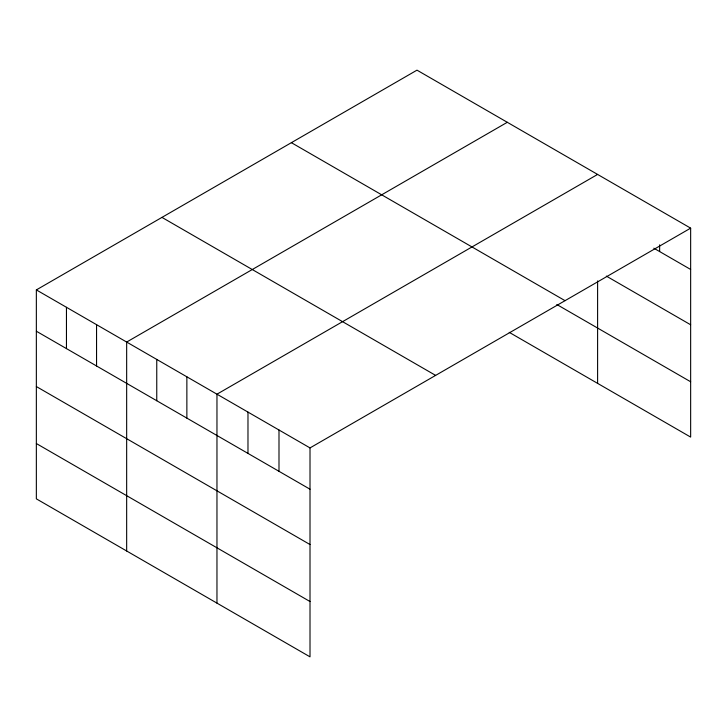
<?xml version="1.0" encoding="UTF-8"?>
<svg xmlns="http://www.w3.org/2000/svg" width="727" height="727" viewBox="0 0 727 727"><rect width="100%" height="100%" fill="white"/><g stroke="black" fill="none" stroke-linecap="round" stroke-linejoin="round"><path stroke-width="1.09" d="M690.65 228.151L310.011 447.914L310.011 656.844L36.35 498.849L36.35 289.909L416.989 70.156L690.65 228.151L690.65 437.091L509.236 332.348M507.301 122.29L126.662 342.053L126.662 550.993M597.603 174.425L216.964 394.188L216.964 603.128M653.818 248.198L690.65 269.463M606.327 276.096L690.65 324.778M291.382 142.674L565.043 300.669M556.818 304.504L690.65 381.766M161.957 217.391L435.618 375.386M36.35 289.909L310.011 447.914M36.35 331.221L310.011 489.216M36.35 386.546L310.011 544.541M36.35 443.534L310.011 601.529M659.634 244.854L659.634 251.551M597.603 280.922L597.603 383.365M278.995 430.002L278.995 471.314M247.98 412.1L247.98 453.412M186.866 376.813L186.866 418.125M156.759 359.429L156.759 400.741M96.555 324.669L96.555 365.981M66.457 307.294L66.457 348.606"/></g></svg>
